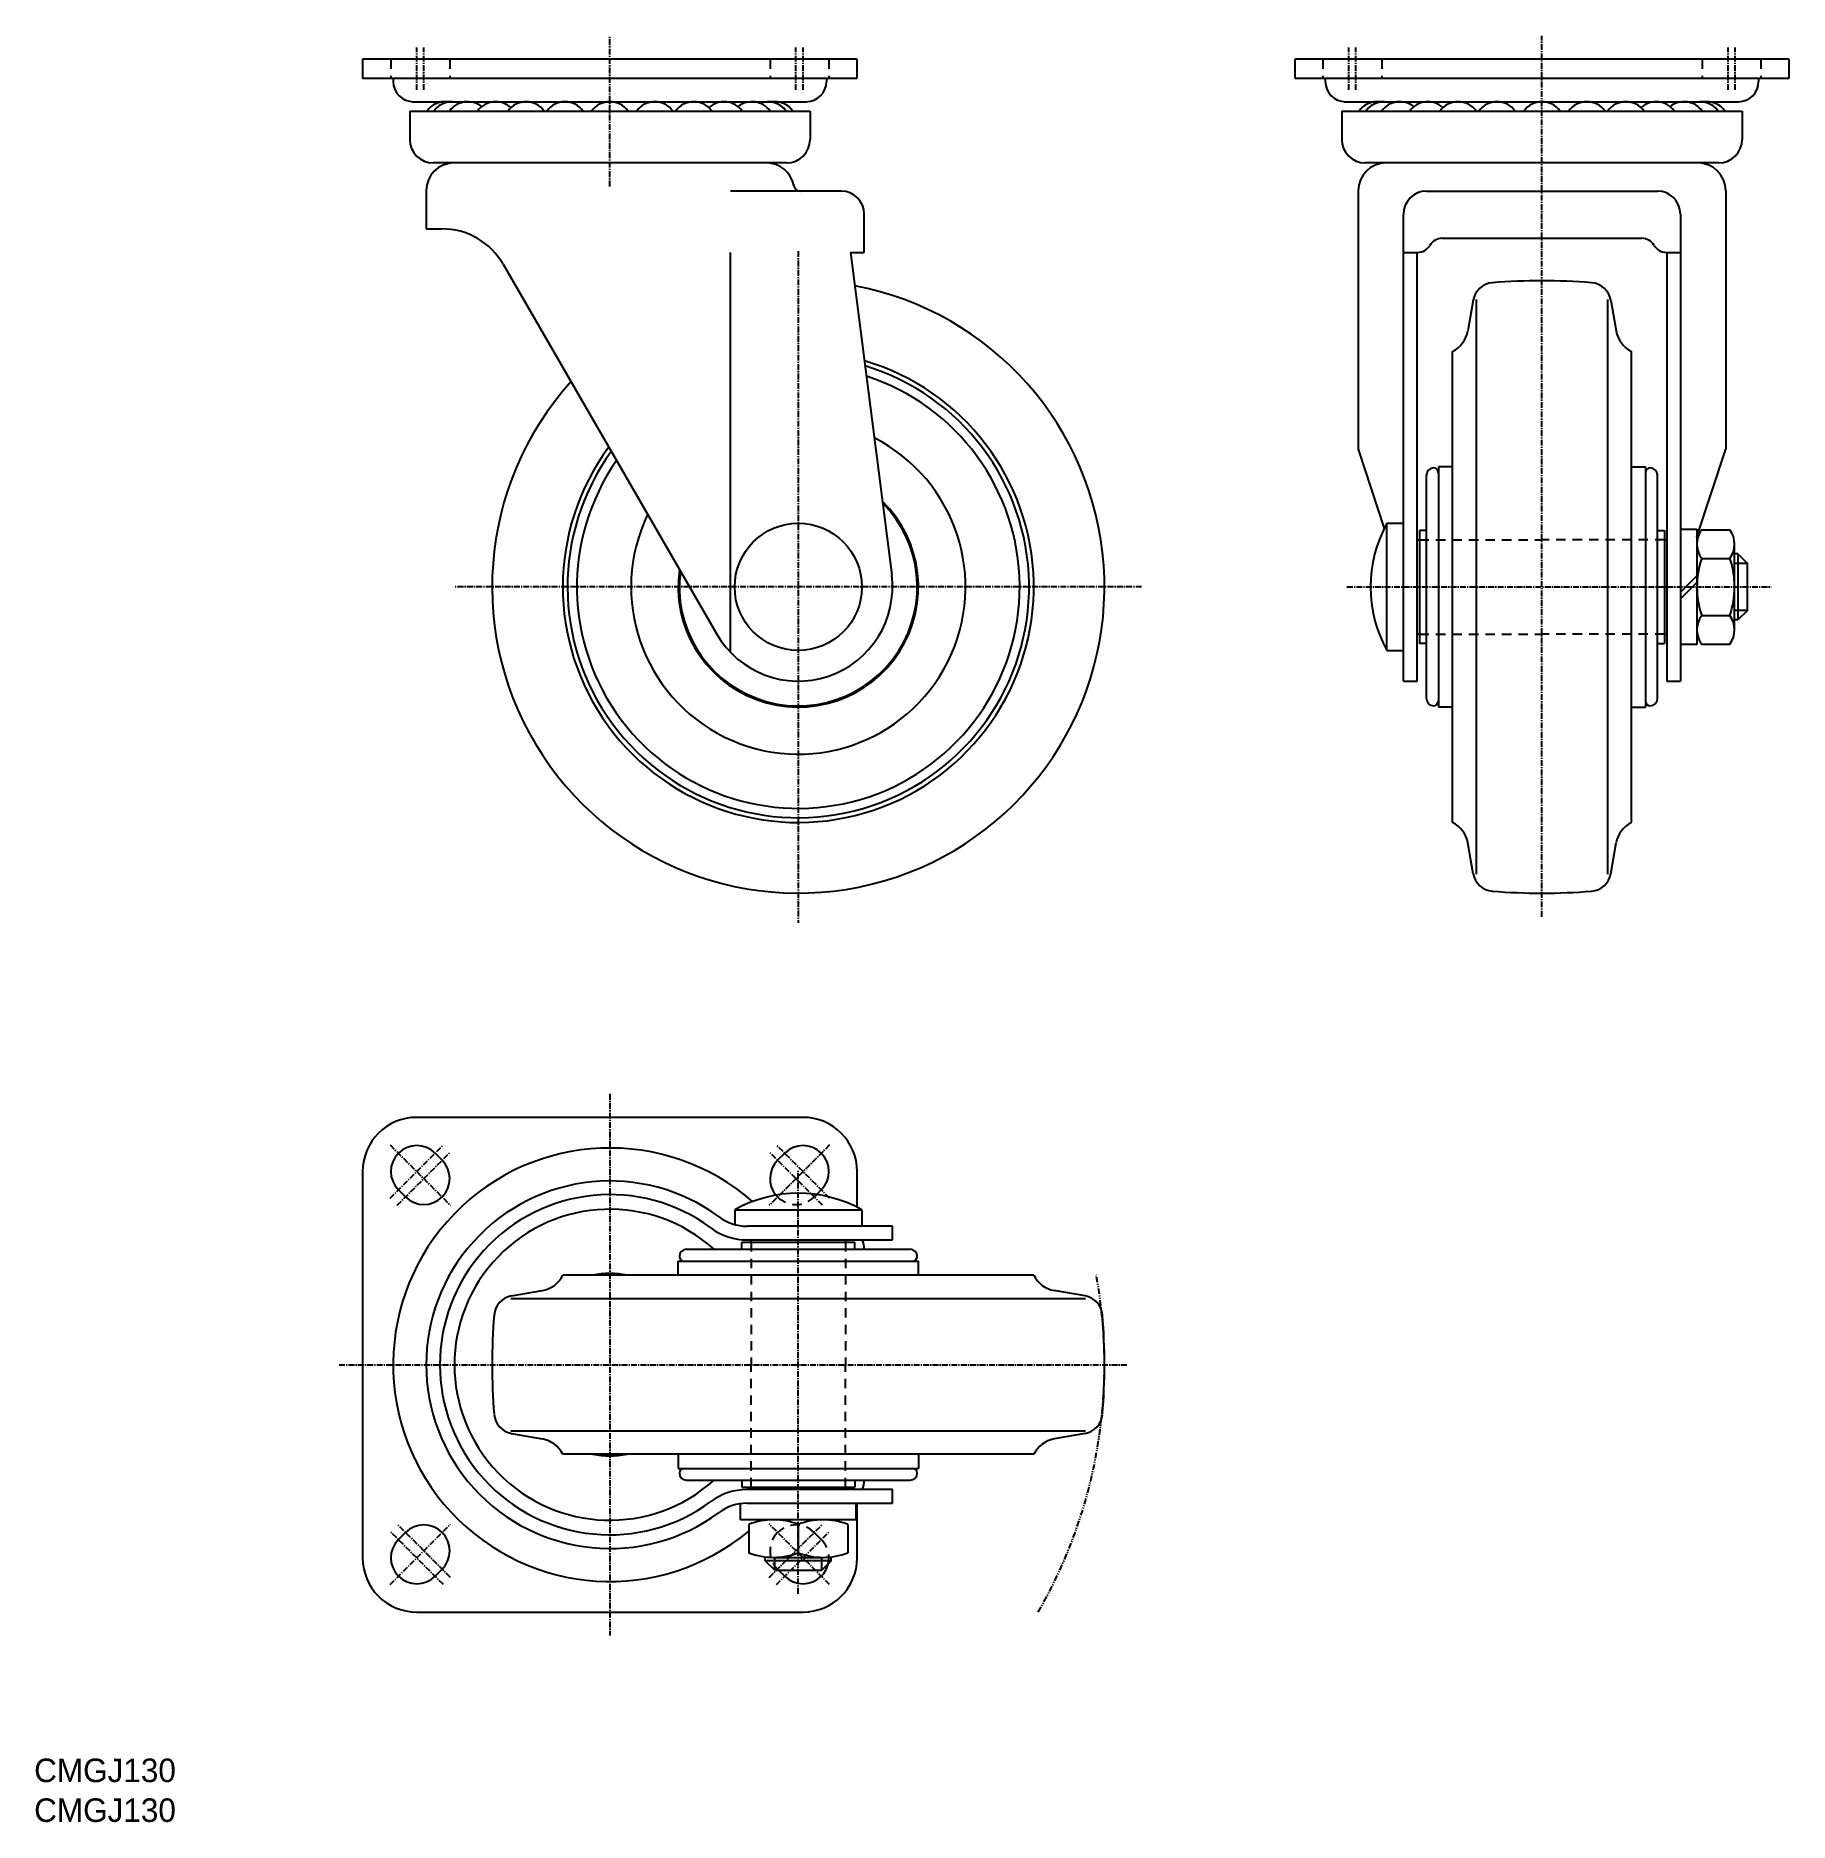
# Model space of a CAD drawing. Extents: x 0 to 373, y 0 to 379.
import ezdxf

# ---------------------------------------------------------------- set-up
doc = ezdxf.new("R2010")
doc.units = 0
for name, pattern in [('CENTER', [2, 1.25, -0.25, 0.25, -0.25]), ('DASHED', [3.5, 2, -1.5]), ('PHANTOM', [2.5, 1.25, -0.25, 0.25, -0.25, 0.25, -0.25])]:
    doc.linetypes.add(name, pattern=pattern)
doc.layers.get('0').update_dxf_attribs({"linetype": 'CONTINUOUS'})
doc.layers.add('CENTER', color=1, linetype='CENTER')

msp = doc.modelspace()

# ---------------------------------------------------------------- linework, layer by layer
at = {"color": 7, "linetype": 'CONTINUOUS'}
for p, q in [((174.73, 374.15), (69.73, 374.15)), ((69.73, 374.15), (69.73, 370.15)), ((174.73, 370.15), (174.73, 374.15)), ((372.61, 374.15), (267.61, 374.15)), ((267.61, 374.15), (267.61, 370.15)), ((372.61, 370.15), (372.61, 374.15)), ((69.73, 370.15), (174.73, 370.15)), ((76.23, 370.15), (76.23, 369.45)), ((168.23, 370.15), (168.23, 369.45)), ((267.61, 370.15), (372.61, 370.15)), ((274.11, 370.15), (274.11, 369.45)), ((366.11, 370.15), (366.11, 369.45)), ((80.23, 365.15), (163.93, 365.15)), ((278.11, 365.15), (361.81, 365.15)), ((79.73, 363.15), (79.73, 357.15)), ((79.73, 363.15), (164.73, 363.15)), ((164.73, 363.15), (164.73, 357.15)), ((277.61, 363.15), (277.61, 357.15)), ((277.61, 363.15), (362.61, 363.15)), ((362.61, 363.15), (362.61, 357.15)), ((159.73, 352.15), (84.73, 352.15)), ((357.61, 352.15), (282.61, 352.15)), ((83.23, 346.25), (83.23, 338.15)), ((171.33, 346.15), (147.86, 346.15)), ((281.11, 346.25), (281.11, 291.41)), ((295.61, 346.15), (344.61, 346.15)), ((359.11, 346.25), (359.11, 291.41)), ((83.23, 338.15), (86.58, 338.15)), ((176.23, 333.15), (176.23, 341.25)), ((290.71, 242.15), (290.71, 341.25)), ((349.51, 341.25), (349.51, 242.15)), ((298.91, 336.15), (341.32, 336.15)), ((99.56, 330.65), (144.92, 252.14)), ((147.86, 248.24), (147.86, 333.15)), ((173.33, 333.15), (176.23, 333.15)), ((173.33, 333.15), (182.07, 264.68)), ((290.71, 333.15), (293.71, 333.15)), ((293.61, 242.15), (293.61, 333.15)), ((346.51, 333.15), (349.51, 333.15)), ((346.61, 333.15), (346.61, 242.15)), ((305.52, 323.02), (304.37, 316.48)), ((306.11, 323.15), (306.11, 201.15)), ((334.11, 201.15), (334.11, 323.15)), ((334.71, 323.02), (335.86, 316.48)), ((301.11, 212.15), (301.11, 312.15)), ((339.11, 212.15), (339.11, 312.15)), ((281.11, 291.41), (286.64, 274.56)), ((353.01, 272.81), (359.11, 291.41)), ((295.61, 238.4), (295.61, 285.9)), ((298.11, 287.65), (298.11, 236.65)), ((301.11, 287.65), (298.11, 287.65)), ((339.11, 287.65), (342.11, 287.65)), ((342.11, 287.65), (342.11, 236.65)), ((344.61, 238.4), (344.61, 285.9)), ((287.21, 275.65), (290.71, 275.65)), ((287.21, 248.65), (287.21, 275.65)), ((295.61, 274.15), (294.11, 274.15)), ((294.11, 274.15), (294.11, 250.15)), ((294.11, 274.15), (294.11, 272.15)), ((344.61, 274.15), (346.11, 274.15)), ((346.11, 274.15), (346.11, 250.15)), ((346.11, 274.15), (346.11, 272.15)), ((349.51, 274.4), (353.01, 274.4)), ((353.01, 274.4), (353.01, 249.9)), ((354.01, 274.27), (360.01, 274.27)), ((293.61, 272.15), (294.11, 272.15)), ((346.11, 272.15), (346.61, 272.15)), ((361.01, 253.05), (361.01, 271.24)), ((354.01, 268.21), (360.01, 268.21)), ((361.71, 269.15), (361.01, 269.15)), ((361.71, 269.15), (363.71, 267.15)), ((361.71, 269.15), (361.71, 255.15)), ((363.71, 257.15), (363.71, 267.15)), ((349.51, 261.03), (353.01, 264.53)), ((349.51, 259.61), (353.01, 263.11)), ((354.01, 256.08), (360.01, 256.08)), ((361.71, 255.15), (361.01, 255.15)), ((363.71, 257.15), (361.71, 255.15)), ((294.11, 252.15), (293.61, 252.15)), ((346.61, 252.15), (346.11, 252.15)), ((287.21, 248.65), (290.71, 248.65)), ((295.61, 250.15), (294.11, 250.15)), ((344.61, 250.15), (346.11, 250.15)), ((353.01, 249.9), (349.51, 249.9)), ((354.01, 250.02), (360.01, 250.02)), ((290.71, 242.15), (293.61, 242.15)), ((346.61, 242.15), (349.51, 242.15)), ((301.11, 236.65), (298.11, 236.65)), ((339.11, 236.65), (342.11, 236.65)), ((305.52, 201.28), (304.37, 207.81)), ((334.71, 201.28), (335.86, 207.81)), ((163.23, 149.55), (81.23, 149.55)), ((77.34, 141.94), (77.34, 141.94)), ((85.12, 141.94), (86.62, 140.44)), ((159.34, 141.94), (157.84, 140.44)), ((167.12, 141.94), (167.12, 141.94)), ((69.73, 138.05), (69.73, 56.05)), ((174.73, 130.48), (174.73, 138.05)), ((77.34, 134.16), (78.84, 132.66)), ((167.12, 134.16), (166.14, 133.17)), ((86.62, 132.66), (86.62, 132.66)), ((86.68, 132.62), (86.68, 132.62)), ((148.73, 129.95), (148.73, 126.8)), ((148.73, 129.95), (175.73, 129.95)), ((175.73, 129.95), (175.73, 126.45)), ((182.23, 126.45), (151.36, 126.45)), ((182.23, 123.55), (182.23, 126.45)), ((138.48, 121.55), (185.98, 121.55)), ((150.23, 121.55), (150.23, 123.05)), ((150.23, 123.05), (174.23, 123.05)), ((150.23, 123.05), (152.23, 123.05)), ((151.36, 123.55), (182.23, 123.55)), ((152.23, 123.05), (152.23, 123.55)), ((172.23, 123.55), (172.23, 123.05)), ((174.23, 121.55), (174.23, 123.05)), ((136.73, 119.05), (187.73, 119.05)), ((136.73, 116.05), (136.73, 119.05)), ((187.73, 116.05), (187.73, 119.05)), ((212.23, 116.05), (112.23, 116.05)), ((223.23, 111.05), (101.23, 111.05)), ((101.36, 111.64), (107.89, 112.79)), ((223.1, 111.64), (216.57, 112.79)), ((101.23, 83.05), (223.23, 83.05)), ((101.36, 82.45), (107.89, 81.3)), ((223.1, 82.45), (216.57, 81.3)), ((212.23, 78.05), (112.23, 78.05)), ((136.73, 78.05), (136.73, 75.05)), ((187.73, 78.05), (187.73, 75.05)), ((136.73, 75.05), (187.73, 75.05)), ((138.48, 72.55), (185.98, 72.55)), ((150.23, 72.55), (150.23, 71.05)), ((174.23, 72.55), (174.23, 71.05)), ((150.23, 71.05), (174.23, 71.05)), ((150.23, 71.05), (152.23, 71.05)), ((182.23, 70.55), (151.36, 70.55)), ((152.23, 70.55), (152.23, 71.05)), ((172.23, 71.05), (172.23, 70.55)), ((182.23, 67.65), (182.23, 70.55)), ((149.98, 64.15), (149.98, 67.55)), ((151.36, 67.65), (182.23, 67.65)), ((174.48, 67.65), (174.48, 64.15)), ((174.73, 56.05), (174.73, 67.65)), ((77.34, 59.94), (78.84, 61.44)), ((174.48, 64.15), (149.98, 64.15)), ((151.73, 63.15), (151.73, 57.15)), ((162.23, 63.15), (162.23, 57.15)), ((172.73, 63.15), (172.73, 57.15)), ((85.12, 52.16), (86.62, 53.66)), ((155.23, 55.45), (155.23, 56.25)), ((157.23, 53.45), (155.23, 55.45)), ((169.23, 55.45), (155.23, 55.45)), ((156.98, 56.15), (167.48, 56.15)), ((157.23, 53.45), (167.23, 53.45)), ((159.34, 52.16), (158.05, 53.45)), ((169.23, 55.45), (167.23, 53.45)), ((169.23, 55.45), (169.23, 56.25)), ((81.23, 44.55), (163.23, 44.55))]:
    msp.add_line(p, q, dxfattribs=at)
at = {"color": 3, "linetype": 'DASHED'}
for p, q in [((75.73, 374.15), (75.73, 370.15)), ((88.23, 374.15), (88.23, 370.15)), ((156.23, 374.15), (156.23, 370.15)), ((168.73, 374.15), (168.73, 370.15)), ((273.61, 374.15), (273.61, 370.15)), ((286.11, 374.15), (286.11, 370.15)), ((354.11, 374.15), (354.11, 370.15)), ((366.61, 374.15), (366.61, 370.15)), ((294.11, 272.15), (320.11, 272.15)), ((346.11, 272.15), (320.11, 272.15)), ((294.11, 252.15), (320.11, 252.15)), ((346.11, 252.15), (320.11, 252.15)), ((166.14, 133.17), (165.62, 132.66)), ((152.23, 123.05), (152.23, 97.05)), ((172.23, 123.05), (172.23, 97.05)), ((152.23, 71.05), (152.23, 97.05)), ((172.23, 71.05), (172.23, 97.05)), ((167.12, 59.94), (165.62, 61.44)), ((158.05, 53.45), (157.84, 53.66))]:
    msp.add_line(p, q, dxfattribs=at)
at = {"color": 3, "linetype": 'CONTINUOUS'}
for p, q in [((363.71, 267.15), (361.01, 267.15)), ((363.71, 257.15), (361.01, 257.15)), ((157.23, 53.45), (157.23, 56.15)), ((167.23, 53.45), (167.23, 56.15))]:
    msp.add_line(p, q, dxfattribs=at)
at = {"color": 1, "linetype": 'CENTER'}
for p, q in [((75.58, 50.39), (88.39, 63.2)), ((86.89, 50.39), (75.58, 61.7)), ((88.39, 51.89), (77.08, 63.2)), ((86.62, 61.44), (86.62, 61.44)), ((168.89, 50.39), (156.08, 63.2)), ((156.08, 51.89), (167.39, 63.2)), ((157.58, 50.39), (168.89, 61.7)), ((157.84, 61.44), (157.84, 61.44)), ((77.34, 52.16), (77.34, 52.16)), ((167.12, 52.16), (167.12, 52.16))]:
    msp.add_line(p, q, dxfattribs=at)
at = {"color": 7, "linetype": 'CONTINUOUS'}
msp.add_circle((162.23, 262.15), 13.5, dxfattribs=at)
for centre, radius, start, end in [((80.53, 369.45), 4.3, 180, 270), ((163.93, 369.45), 4.3, 270, 0), ((278.41, 369.45), 4.3, 180, 270), ((361.81, 369.45), 4.3, 270, 0), ((87.23, 360.38), 4.76, 81.2265, 144.53), ((87.23, 360.38), 4.76, 81.2469, 127.802), ((88.69, 360.38), 4.76, 69.2521, 144.53), ((92.06, 360.38), 4.76, 51.5005, 144.53), ((98, 360.38), 4.76, 47.5758, 144.53), ((104.43, 360.38), 4.76, 35.4704, 144.53), ((112.7, 360.38), 4.76, 35.4697, 144.53), ((122.23, 360.38), 4.76, 35.4697, 144.53), ((131.76, 360.38), 4.76, 35.4697, 144.53), ((140.04, 360.38), 4.76, 35.4704, 144.53), ((146.47, 360.38), 4.76, 35.4697, 132.424), ((152.4, 360.38), 4.76, 35.4701, 128.499), ((155.78, 360.38), 4.76, 35.4702, 110.758), ((157.23, 360.38), 4.76, 35.4699, 98.7734), ((285.11, 360.38), 4.76, 81.2265, 144.53), ((285.11, 360.38), 4.76, 81.2469, 127.802), ((286.57, 360.38), 4.76, 69.2521, 144.53), ((289.94, 360.38), 4.76, 51.5005, 144.53), ((295.88, 360.38), 4.76, 47.5758, 144.53), ((302.31, 360.38), 4.76, 35.4704, 144.53), ((310.58, 360.38), 4.76, 35.4697, 144.53), ((320.11, 360.38), 4.76, 35.4697, 144.53), ((329.64, 360.38), 4.76, 35.4697, 144.53), ((337.92, 360.38), 4.76, 35.4704, 144.53), ((344.35, 360.38), 4.76, 35.4697, 132.424), ((350.28, 360.38), 4.76, 35.4701, 128.499), ((353.66, 360.38), 4.76, 35.4702, 110.758), ((355.11, 360.38), 4.76, 35.4699, 98.7734), ((84.73, 357.15), 5, 180, 270), ((159.73, 357.15), 5, 270, 0), ((282.61, 357.15), 5, 180, 270), ((357.61, 357.15), 5, 270, 0), ((89.13, 346.25), 5.9, 90, 180), ((155.47, 346.25), 5.9, 10.9055, 90), ((287.01, 346.25), 5.9, 90, 180), ((353.21, 346.25), 5.9, 0, 90), ((162.73, 347.65), 1.5, 180, 270), ((171.33, 341.25), 4.9, 0, 90), ((295.61, 341.25), 4.9, 90, 180), ((344.61, 341.25), 4.9, 0, 90), ((86.58, 323.15), 15, 30.0137, 90), ((293.71, 336.15), 3, 270, 330), ((298.91, 333.15), 3, 90, 150), ((341.32, 333.15), 3, 30, 90), ((346.51, 336.15), 3, 210, 270), ((309.95, 322.23), 4.5, 94.6451, 170), ((320.11, 197.15), 129.99, 85.3548, 94.6452), ((330.28, 322.23), 4.5, 10, 85.3549), ((162.23, 262.15), 65, 137.934, 79.3535), ((298.46, 317.53), 6, 296.2741, 350), ((341.77, 317.53), 6, 190, 243.7365), ((162.23, 262.15), 50, 143.592, 73.6956), ((162.23, 262.15), 49, 144.103, 73.1842), ((162.23, 262.15), 47, 145.198, 72.0894), ((162.23, 262.15), 35.5, 154.304, 62.9839), ((297.11, 285.9), 1.5, 90, 180), ((297.11, 286.4), 1, 0, 90), ((343.11, 286.4), 1, 90, 180), ((343.11, 285.9), 1.5, 0, 90), ((162.23, 262.15), 25.5, 171.671, 45.6165), ((162.23, 262.15), 25.25, 172.394, 44.8936), ((311.5, 262.15), 27.79, 150.931, 209.069), ((358.11, 271.24), 5.09, 143.483, 216.517), ((355.92, 271.24), 5.09, 323.483, 36.5172), ((371.89, 262.15), 18.87, 161.266, 198.734), ((342.14, 262.15), 18.87, 2.6707, 18.734), ((162.23, 262.15), 20, 210.014, 7.2737), ((342.14, 262.15), 18.87, 341.266, 0.0137), ((358.11, 253.05), 5.09, 143.483, 216.517), ((355.92, 253.05), 5.09, 323.483, 36.5172), ((297.11, 238.4), 1.5, 180, 270), ((297.11, 237.9), 1, 270, 0), ((343.11, 237.9), 1, 180, 270), ((343.11, 238.4), 1.5, 270, 0), ((298.46, 206.77), 6, 10, 63.7318), ((341.77, 206.77), 6, 116.2635, 170), ((309.95, 202.06), 4.5, 190, 265.355), ((330.28, 202.06), 4.5, 274.645, 350), ((320.11, 327.14), 129.99, 265.3549, 274.6451), ((81.23, 138.05), 11.5, 90, 180), ((163.23, 138.05), 11.5, 0, 90), ((81.23, 138.05), 5.5, 135, 225), ((122.23, 97.05), 46, 48.8539, 309.889), ((81.23, 138.05), 5.5, 45, 135), ((82.73, 136.55), 5.5, 315, 45), ((161.73, 136.55), 5.5, 135, 219.6163), ((163.23, 138.05), 5.5, 45, 135), ((163.23, 138.05), 5.5, 315, 45), ((122.23, 97.05), 39, 53.5217, 306.478), ((122.23, 97.05), 36.1, 53.5217, 306.478), ((162.23, 105.66), 27.79, 60.9311, 119.069), ((82.73, 136.55), 5.5, 225, 315), ((122.23, 97.05), 33, 47.9383, 312.062), ((151.36, 136.45), 12.9, 233.522, 270), ((151.36, 136.45), 10, 233.522, 270), ((138.48, 120.05), 1.5, 90, 180), ((171.33, 121.55), 4.9, 0, 24.0895), ((185.98, 120.05), 1.5, 0, 90), ((137.98, 120.05), 1, 180, 270), ((186.48, 120.05), 1, 270, 0), ((106.85, 118.7), 6, 280, 333.7365), ((122.23, 97.05), 19.35, 79.0863, 100.914), ((217.61, 118.7), 6, 206.268, 260), ((102.15, 107.21), 4.5, 100, 175.355), ((222.32, 107.21), 4.5, 4.6451, 80), ((227.23, 97.05), 130, 175.355, 184.645), ((97.23, 97.05), 130, 355.355, 4.6451), ((102.15, 86.88), 4.5, 184.645, 260), ((222.32, 86.88), 4.5, 280, 355.355), ((106.85, 75.39), 6, 26.2678, 80), ((217.61, 75.39), 6, 100, 153.732), ((122.23, 97.05), 19.35, 259.086, 280.914), ((137.98, 74.05), 1, 90, 180), ((138.48, 74.05), 1.5, 180, 270), ((171.33, 72.55), 4.9, 335.91, 0), ((185.98, 74.05), 1.5, 270, 0), ((186.48, 74.05), 1, 0, 90), ((151.36, 57.65), 12.9, 90, 126.478), ((151.36, 57.65), 10, 90, 126.478), ((82.73, 57.55), 5.5, 45, 135), ((82.73, 57.55), 5.5, 315, 45), ((156.98, 49.87), 14.28, 68.4315, 111.568), ((167.48, 49.87), 14.28, 68.4314, 111.569), ((81.23, 56.05), 5.5, 135, 225), ((156.98, 70.43), 14.28, 248.432, 291.568), ((167.48, 70.43), 14.28, 248.431, 291.569), ((81.23, 56.05), 11.5, 180, 270), ((163.23, 56.05), 11.5, 270, 0), ((163.23, 56.05), 5.5, 315, 346.9481), ((81.23, 56.05), 5.5, 225, 315), ((163.23, 56.05), 5.5, 225, 315)]:
    msp.add_arc(centre, radius, start, end, dxfattribs=at)
at = {"color": 3, "linetype": 'DASHED'}
for centre, start, end in [((161.73, 136.55), 219.6163, 225), ((161.73, 136.55), 225, 315), ((161.73, 57.55), 135, 225), ((161.73, 57.55), 45, 135), ((163.23, 56.05), 346.9481, 45)]:
    msp.add_arc(centre, 5.5, start, end, dxfattribs=at)
at = {"color": 3, "linetype": 'PHANTOM'}
msp.add_arc((122.23, 97.05), 105, 330, 10.4252, dxfattribs=at)
at = {"layer": 'CENTER', "color": 1, "linetype": 'CENTER'}
for p, q in [((81.23, 367.65), (81.23, 376.65)), ((82.73, 367.65), (82.73, 376.65)), ((122.23, 347.15), (122.23, 379.15)), ((161.73, 367.65), (161.73, 376.65)), ((163.23, 367.65), (163.23, 376.65)), ((279.11, 367.65), (279.11, 376.65)), ((280.61, 367.65), (280.61, 376.65)), ((320.11, 192.15), (320.11, 379.15)), ((359.61, 367.65), (359.61, 376.65)), ((361.11, 367.65), (361.11, 376.65)), ((162.23, 333.43), (162.23, 190.86)), ((235.12, 262.15), (89.35, 262.15)), ((278.71, 262.15), (368.74, 262.15)), ((122.23, 154.55), (122.23, 39.55)), ((75.58, 143.7), (88.39, 130.89)), ((75.58, 132.39), (86.89, 143.7)), ((77.08, 130.89), (88.39, 142.2)), ((168.89, 143.7), (156.08, 130.89)), ((167.39, 130.89), (156.08, 142.2)), ((168.89, 132.39), (157.58, 143.7)), ((162.23, 48.45), (162.23, 138.45)), ((64.73, 97.05), (232.23, 97.05))]:
    msp.add_line(p, q, dxfattribs=at)

# ---------------------------------------------------------------- texts
for p in [(0, 8.45), (0, 0)]:
    msp.add_text('CMGJ130', height=5).set_placement(p)

doc.saveas('drawing.dxf')
